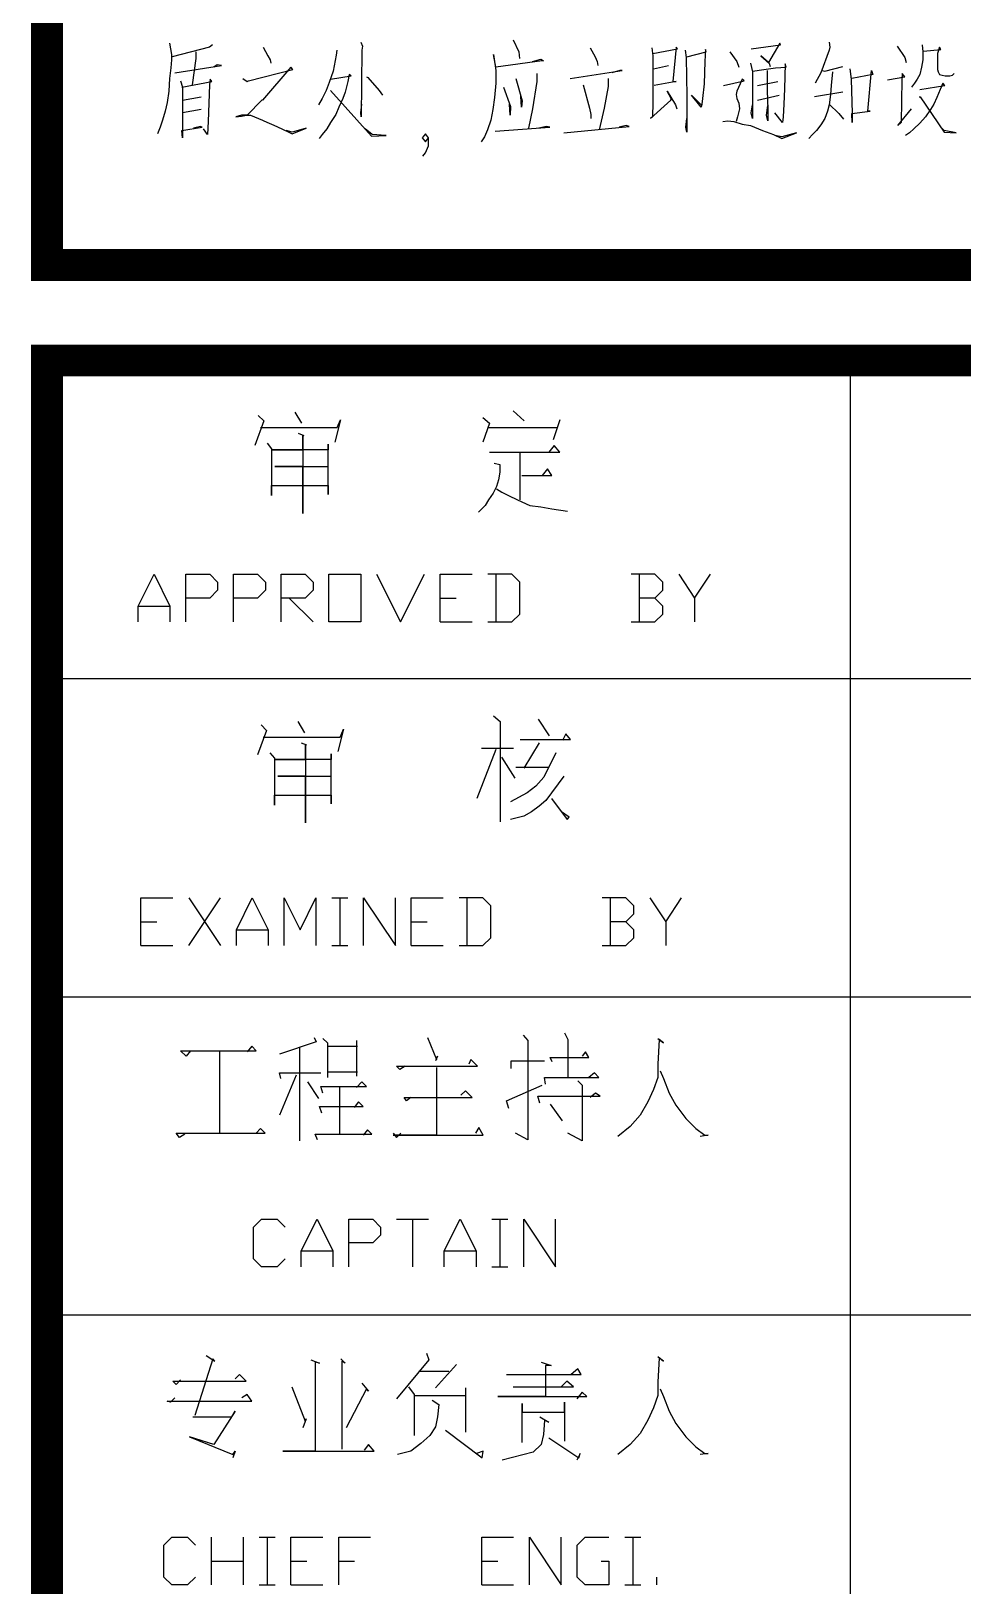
# Model space of a CAD drawing. Extents: x 39624947 to 39626627, y 3418539 to 3418836.
# Drawn here: x 39625326.61 to 39625341.26, y 3418621.47 to 3418645.91 of the extents above; entities that cross this region are included whole.
import ezdxf

# ---------------------------------------------------------------- set-up
doc = ezdxf.new("R2010")
doc.units = 0
doc.layers.get('0').update_dxf_attribs({"linetype": 'CONTINUOUS'})
doc.layers.add('PUB_TITLE', color=4, linetype='CONTINUOUS')

# ---------------------------------------------------------------- blocks, each defined once
blk = doc.blocks.new('WQEQWEDASDSA')
at = {"layer": 'PUB_TITLE'}
for p, q in [((100.2, -5091.2), (100.2, -18900)), ((833.3, -18546.2), (842.3, -18565.1)), ((293, -18551.3), (296.1, -18568.9)), ((296.1, -18568.9), (296.1, -18577.7)), ((355.5, -18557.6), (297.1, -18572.7)), ((334.4, -18565.1), (334.4, -18575.2)), ((360.6, -18553.8), (355.5, -18557.6)), ((440.2, -18557.6), (447.3, -18571.4)), ((555.1, -18570.2), (550.1, -18595.4)), ((556.1, -18562.6), (555.1, -18570.2)), ((593.4, -18550), (596.4, -18556.3)), ((595.4, -18562.6), (594.4, -18667.2)), ((596.4, -18556.3), (595.4, -18562.6)), ((802, -18568.9), (806.1, -18594.1)), ((806.1, -18589.1), (802, -18568.9)), ((842.3, -18565.1), (843.3, -18575.2)), ((954.2, -18558.8), (962.3, -18572.7)), ((1051, -18558.8), (1053, -18571.4)), ((1053, -18567.7), (1091.3, -18560.1)), ((1089.3, -18557.6), (1084.2, -18611.7)), ((1091.3, -18560.1), (1089.3, -18557.6)), ((1103.4, -18562.6), (1105.4, -18574)), ((1106.4, -18572.7), (1136.6, -18565.1)), ((1135.6, -18561.4), (1134.6, -18580.2)), ((1136.6, -18565.1), (1135.6, -18561.4)), ((1173.9, -18565.1), (1185, -18580.2)), ((1207.2, -18560.1), (1253.6, -18553.8)), ((1252.5, -18551.3), (1234.4, -18581.5)), ((1253.6, -18553.8), (1252.5, -18551.3)), ((1330.2, -18562.6), (1317, -18597.9)), ((1330.2, -18550), (1331.2, -18557.6)), ((1331.2, -18557.6), (1330.2, -18562.6)), ((1437, -18556.3), (1449.1, -18574)), ((1476.3, -18553.8), (1477.3, -18565.1)), ((1477.3, -18565.1), (1477.3, -18577.7)), ((1478.3, -18563.9), (1505.5, -18561.4)), ((1503.5, -18557.6), (1500.5, -18567.7)), ((1500.5, -18567.7), (1500.5, -18576.5)), ((1505.5, -18561.4), (1503.5, -18557.6)), ((295.1, -18590.3), (293, -18606.7)), ((296.1, -18577.7), (295.1, -18590.3)), ((301.1, -18597.9), (374.7, -18586.5)), ((334.4, -18575.2), (328.3, -18616.8)), ((367.6, -18585.3), (362.6, -18589.1)), ((374.7, -18586.5), (367.6, -18585.3)), ((417, -18610.5), (486.6, -18592.8)), ((483.5, -18589.1), (439.2, -18640.7)), ((447.3, -18571.4), (451.3, -18577.7)), ((451.3, -18577.7), (452.3, -18582.8)), ((486.6, -18592.8), (483.5, -18589.1)), ((878.6, -18579), (806.1, -18589.1)), ((806.1, -18594.1), (806.1, -18614.3)), ((863.5, -18580.2), (876.6, -18576.5)), ((876.6, -18576.5), (880.6, -18579)), ((880.6, -18579), (878.6, -18579)), ((923, -18606.7), (1004.6, -18594.1)), ((962.3, -18572.7), (965.3, -18580.2)), ((965.3, -18580.2), (966.3, -18586.5)), ((1000.6, -18594.1), (988.5, -18597.9)), ((1004.6, -18594.1), (1000.6, -18594.1)), ((1053, -18571.4), (1053, -18609.2)), ((1054, -18591.6), (1077.2, -18586.5)), ((1105.4, -18574), (1106.4, -18634.4)), ((1134.6, -18580.2), (1133.6, -18615.5)), ((1185, -18580.2), (1188, -18589.1)), ((1206.2, -18582.8), (1209.2, -18596.6)), ((1209.2, -18595.4), (1227.3, -18592.8)), ((1222.3, -18571.4), (1235.4, -18582.8)), ((1234.4, -18581.5), (1222.3, -18571.4)), ((1227.3, -18592.8), (1245.5, -18590.3)), ((1232.4, -18594.1), (1232.4, -18625.6)), ((1235.4, -18582.8), (1237.4, -18587.8)), ((1245.5, -18590.3), (1262.6, -18589.1)), ((1260.6, -18584), (1259.6, -18623.1)), ((1262.6, -18589.1), (1260.6, -18584)), ((1319.1, -18594.1), (1323.1, -18595.4)), ((1323.1, -18595.4), (1351.3, -18587.8)), ((1362.4, -18591.6), (1364.4, -18608)), ((1390.6, -18658.4), (1396.7, -18594.1)), ((1396.7, -18594.1), (1398.7, -18600.4)), ((1449.1, -18574), (1451.1, -18581.5)), ((1475.3, -18589.1), (1472.3, -18600.4)), ((1477.3, -18577.7), (1475.3, -18589.1)), ((1500.5, -18576.5), (1500.5, -18584)), ((1500.5, -18584), (1500.5, -18592.8)), ((1500.5, -18592.8), (1501.5, -18596.6)), ((293, -18606.7), (292, -18626.9)), ((310.2, -18610.5), (313.2, -18620.6)), ((312.2, -18620.6), (359.6, -18611.7)), ((355.5, -18616.8), (353.5, -18674.7)), ((356.5, -18608), (355.5, -18616.8)), ((359.6, -18611.7), (356.5, -18608)), ((407.9, -18606.7), (415, -18611.7)), ((415, -18611.7), (417, -18610.5)), ((544, -18613), (539, -18625.6)), ((550.1, -18595.4), (544, -18613)), ((546, -18608), (578.3, -18602.9)), ((573.2, -18611.7), (569.2, -18628.1)), ((575.3, -18600.4), (573.2, -18611.7)), ((578.3, -18602.9), (575.3, -18600.4)), ((602.5, -18604.2), (604.5, -18605.4)), ((604.5, -18605.4), (622.6, -18625.6)), ((806.1, -18614.3), (804, -18636.9)), ((837.3, -18606.7), (847.4, -18642)), ((870.6, -18611.7), (863.5, -18654.6)), ((870.6, -18599.1), (870.6, -18611.7)), ((943.1, -18616.8), (953.2, -18653.3)), ((982.4, -18619.3), (976.4, -18653.3)), ((982.4, -18606.7), (982.4, -18619.3)), ((1053, -18609.2), (1053, -18640.7)), ((1089.3, -18611.7), (1055, -18618)), ((1084.2, -18611.7), (1089.3, -18611.7)), ((1133.6, -18615.5), (1130.6, -18638.2)), ((1163.9, -18618), (1196.1, -18610.5)), ((1190.1, -18615.5), (1185, -18626.9)), ((1193.1, -18608), (1190.1, -18615.5)), ((1196.1, -18610.5), (1193.1, -18608)), ((1209.2, -18596.6), (1209.2, -18653.3)), ((1217.3, -18618), (1249.5, -18611.7)), ((1317, -18597.9), (1308, -18614.3)), ((1333.2, -18618), (1332.2, -18631.9)), ((1335.2, -18596.6), (1333.2, -18618)), ((1364.4, -18608), (1366.4, -18662.1)), ((1398.7, -18600.4), (1365.4, -18606.7)), ((1421.9, -18609.2), (1449.1, -18604.2)), ((1444, -18609.2), (1443, -18676)), ((1445, -18599.1), (1444, -18609.2)), ((1449.1, -18604.2), (1445, -18599.1)), ((1464.2, -18614.3), (1459.2, -18620.6)), ((1468.2, -18608), (1464.2, -18614.3)), ((1472.3, -18600.4), (1468.2, -18608)), ((1472.3, -18624.3), (1511.6, -18618)), ((1501.5, -18596.6), (1503.5, -18600.4)), ((1503.5, -18600.4), (1507.5, -18601.7)), ((1508.5, -18614.3), (1504.5, -18624.3)), ((1507.5, -18601.7), (1512.6, -18602.9)), ((1511.6, -18618), (1508.5, -18614.3)), ((1512.6, -18602.9), (1519.6, -18602.9)), ((1519.6, -18602.9), (1523.7, -18601.7)), ((1523.7, -18601.7), (1526.7, -18599.1)), ((292, -18626.9), (289, -18644.5)), ((313.2, -18620.6), (313.2, -18699.9)), ((313.2, -18640.7), (342.4, -18635.7)), ((438.2, -18640.7), (415, -18664.7)), ((439.2, -18640.7), (438.2, -18640.7)), ((532.9, -18638.2), (526.9, -18648.3)), ((539, -18625.6), (532.9, -18638.2)), ((546, -18625.6), (610.5, -18697.4)), ((565.2, -18638.2), (559.1, -18652.1)), ((569.2, -18628.1), (565.2, -18638.2)), ((622.6, -18625.6), (627.7, -18633.2)), ((804, -18636.9), (801, -18655.8)), ((818.2, -18620.6), (829.2, -18650.8)), ((846.4, -18652.1), (845.4, -18634.4)), ((847.4, -18642), (846.4, -18652.1)), ((1049, -18669.7), (1081.2, -18640.7)), ((1053, -18640.7), (1053, -18644.5)), ((1075.2, -18626.9), (1088.3, -18648.3)), ((1082.2, -18639.5), (1075.2, -18626.9)), ((1081.2, -18640.7), (1082.2, -18639.5)), ((1106.4, -18634.4), (1106.4, -18638.2)), ((1106.4, -18638.2), (1106.4, -18691.1)), ((1113.5, -18633.2), (1128.6, -18648.3)), ((1128.6, -18652.1), (1113.5, -18633.2)), ((1130.6, -18638.2), (1129.6, -18647)), ((1185, -18626.9), (1184, -18631.9)), ((1184, -18631.9), (1185, -18638.2)), ((1185, -18638.2), (1188, -18645.8)), ((1217.3, -18640.7), (1251.5, -18633.2)), ((1232.4, -18625.6), (1233.4, -18655.8)), ((1259.6, -18623.1), (1258.6, -18647)), ((1351.3, -18628.1), (1307, -18635.7)), ((1332.2, -18631.9), (1330.2, -18648.3)), ((1471.3, -18635.7), (1473.3, -18635.7)), ((1473.3, -18635.7), (1510.6, -18691.1)), ((1499.5, -18636.9), (1494.4, -18647)), ((1504.5, -18624.3), (1499.5, -18636.9)), ((286, -18658.4), (282, -18672.2)), ((289, -18644.5), (286, -18658.4)), ((342.4, -18655.8), (313.2, -18660.9)), ((405.9, -18664.7), (396.9, -18667.2)), ((396.9, -18667.2), (405.9, -18665.9)), ((405.9, -18665.9), (414, -18664.7)), ((415, -18664.7), (405.9, -18664.7)), ((414, -18664.7), (420, -18664.7)), ((420, -18664.7), (439.2, -18672.2)), ((554.1, -18663.4), (546, -18676)), ((559.1, -18652.1), (554.1, -18663.4)), ((593.4, -18660.9), (595.4, -18647)), ((594.4, -18667.2), (593.4, -18660.9)), ((801, -18655.8), (798, -18672.2)), ((828.2, -18664.7), (827.2, -18647)), ((829.2, -18650.8), (828.2, -18664.7)), ((863.5, -18654.6), (857.5, -18684.8)), ((953.2, -18653.3), (955.2, -18663.4)), ((955.2, -18663.4), (955.2, -18669.7)), ((976.4, -18653.3), (968.3, -18687.3)), ((1052, -18667.2), (1049, -18669.7)), ((1053, -18644.5), (1052, -18667.2)), ((1088.3, -18648.3), (1090.3, -18654.6)), ((1129.6, -18647), (1128.6, -18652.1)), ((1186, -18667.2), (1184, -18674.7)), ((1189, -18654.6), (1186, -18667.2)), ((1188, -18645.8), (1189, -18654.6)), ((1207.2, -18660.9), (1209.2, -18648.3)), ((1209.2, -18669.7), (1207.2, -18660.9)), ((1209.2, -18653.3), (1209.2, -18669.7)), ((1231.4, -18664.7), (1233.4, -18649.5)), ((1233.4, -18673.5), (1231.4, -18664.7)), ((1233.4, -18655.8), (1233.4, -18657.1)), ((1233.4, -18657.1), (1233.4, -18673.5)), ((1256.6, -18676), (1244.5, -18660.9)), ((1257.6, -18667.2), (1256.6, -18676)), ((1258.6, -18647), (1257.6, -18667.2)), ((1327.1, -18658.4), (1323.1, -18669.7)), ((1330.2, -18648.3), (1327.1, -18658.4)), ((1330.2, -18647), (1345.3, -18662.1)), ((1345.3, -18662.1), (1352.3, -18671)), ((1365.4, -18662.1), (1394.7, -18658.4)), ((1366.4, -18676), (1365.4, -18662.1)), ((1366.4, -18662.1), (1366.4, -18676)), ((1394.7, -18658.4), (1390.6, -18658.4)), ((1438, -18681), (1459.2, -18654.6)), ((1481.3, -18667.2), (1472.3, -18677.3)), ((1489.4, -18655.8), (1481.3, -18667.2)), ((1494.4, -18647), (1489.4, -18655.8)), ((277.9, -18683.6), (273.9, -18693.6)), ((282, -18672.2), (277.9, -18683.6)), ((312.2, -18688.6), (344.4, -18683.6)), ((313.2, -18699.9), (312.2, -18688.6)), ((341.4, -18682.3), (330.3, -18684.8)), ((344.4, -18683.6), (341.4, -18682.3)), ((352.5, -18694.9), (346.5, -18686.1)), ((353.5, -18674.7), (352.5, -18694.9)), ((439.2, -18672.2), (441.2, -18673.5)), ((441.2, -18673.5), (461.4, -18682.3)), ((461.4, -18682.3), (480.5, -18691.1)), ((485.6, -18691.1), (476.5, -18688.6)), ((480.5, -18691.1), (485.6, -18693.6)), ((507.7, -18684.8), (485.6, -18691.1)), ((485.6, -18693.6), (507.7, -18684.8)), ((540, -18686.1), (532.9, -18694.9)), ((546, -18676), (540, -18686.1)), ((611.5, -18694.9), (600.4, -18686.1)), ((793, -18687.3), (787.9, -18698.7)), ((798, -18672.2), (793, -18687.3)), ((805, -18689.9), (890.7, -18683.6)), ((885.7, -18682.3), (873.6, -18684.8)), ((890.7, -18683.6), (885.7, -18682.3)), ((912.9, -18692.4), (1015.7, -18682.3)), ((1010.7, -18681), (999.6, -18683.6)), ((1015.7, -18682.3), (1010.7, -18681)), ((1104.4, -18683.6), (1106.4, -18669.7)), ((1106.4, -18691.1), (1104.4, -18683.6)), ((1162.8, -18674.7), (1170.9, -18673.5)), ((1170.9, -18673.5), (1180, -18674.7)), ((1180, -18674.7), (1193.1, -18678.5)), ((1193.1, -18678.5), (1206.2, -18681)), ((1206.2, -18681), (1225.3, -18688.6)), ((1225.3, -18688.6), (1242.5, -18694.9)), ((1278.7, -18692.4), (1255.6, -18698.7)), ((1255.6, -18701.2), (1278.7, -18692.4)), ((1310, -18688.6), (1303.9, -18694.9)), ((1317, -18679.8), (1310, -18688.6)), ((1323.1, -18669.7), (1317, -18679.8)), ((1443, -18676), (1438, -18681)), ((1456.1, -18692.4), (1450.1, -18696.2)), ((1463.2, -18686.1), (1456.1, -18692.4)), ((1472.3, -18677.3), (1463.2, -18686.1)), ((1510.6, -18688.6), (1505.5, -18683.6)), ((1529.7, -18692.4), (1510.6, -18688.6)), ((1510.6, -18691.1), (1529.7, -18692.4)), ((532.9, -18694.9), (527.9, -18701.2)), ((610.5, -18697.4), (633.7, -18696.2)), ((632.7, -18696.2), (611.5, -18694.9)), ((633.7, -18696.2), (632.7, -18696.2)), ((695.2, -18693.6), (690.2, -18699.9)), ((690.2, -18699.9), (695.2, -18706.2)), ((700.2, -18699.9), (695.2, -18693.6)), ((695.2, -18706.2), (700.2, -18699.9)), ((695.2, -18723.9), (700.2, -18712.5)), ((700.2, -18712.5), (700.2, -18699.9)), ((787.9, -18698.7), (782.9, -18706.2)), ((1242.5, -18694.9), (1255.6, -18701.2)), ((1255.6, -18698.7), (1244.5, -18696.2)), ((1303.9, -18694.9), (1297.9, -18701.2)), ((691.2, -18728.9), (695.2, -18723.9)), ((100.2, -18900), (3600.2, -18900)), ((100.2, -19050), (3600.2, -19050)), ((100.2, -22550), (100.2, -19050)), ((1363.1, -19050), (1363.1, -22539.8)), ((490, -19131.1), (500.5, -19148.6)), ((833, -19129.3), (850.5, -19145.1)), ((441, -19145.1), (427, -19183.6)), ((432.2, -19136.3), (441, -19145.1)), ((435.7, -19155.6), (556.5, -19155.6)), ((561.7, -19143.3), (553, -19178.3)), ((556.5, -19155.6), (561.7, -19143.3)), ((785.7, -19139.8), (796.2, -19148.6)), ((796.2, -19148.6), (785.7, -19178.3)), ((792.7, -19155.6), (903, -19155.6)), ((906.5, -19143.3), (896, -19174.8)), ((446.2, -19180.1), (453.2, -19188.8)), ((495.2, -19164.3), (504, -19167.8)), ((502.2, -19167.8), (502.2, -19290.3)), ((502.2, -19190.6), (502.2, -19167.8)), ((453.2, -19188.8), (453.2, -19262.3)), ((455, -19190.6), (502.2, -19190.6)), ((542.5, -19190.6), (455, -19190.6)), ((542.5, -19181.8), (542.5, -19190.6)), ((542.5, -19260.6), (542.5, -19181.8)), ((796.2, -19194.1), (906.5, -19194.1)), ((843.5, -19195.8), (843.5, -19269.3)), ((897.7, -19183.6), (889, -19194.1)), ((906.5, -19194.1), (897.7, -19183.6)), ((458.5, -19216.8), (542.5, -19216.8)), ((502.2, -19216.8), (458.5, -19216.8)), ((502.2, -19290.3), (502.2, -19216.8)), ((803.2, -19211.6), (812, -19213.3)), ((812, -19225.6), (810.2, -19237.8)), ((812, -19213.3), (812, -19225.6)), ((887.2, -19220.3), (878.5, -19230.8)), ((894.2, -19230.8), (887.2, -19220.3)), ((453.2, -19246.6), (542.5, -19246.6)), ((453.2, -19262.3), (453.2, -19246.6)), ((542.5, -19246.6), (542.5, -19260.6)), ((806.7, -19248.3), (801.5, -19258.8)), ((810.2, -19237.8), (806.7, -19248.3)), ((806.7, -19251.8), (815.5, -19257.1)), ((847, -19230.8), (894.2, -19230.8)), ((789.2, -19278.1), (778.7, -19288.6)), ((794.5, -19269.3), (789.2, -19278.1)), ((801.5, -19258.8), (794.5, -19269.3)), ((815.5, -19257.1), (826, -19262.3)), ((826, -19262.3), (840, -19269.3)), ((840, -19269.3), (859.2, -19278.1)), ((859.2, -19278.1), (876.7, -19279.8)), ((876.7, -19279.8), (894.2, -19283.3)), ((894.2, -19283.3), (918.7, -19286.8)), ((243.5, -19436), (268.5, -19386)), ((268.5, -19386), (293.5, -19436)), ((318.5, -19386), (356, -19386)), ((318.5, -19461), (318.5, -19386)), ((356, -19386), (368.5, -19398.5)), ((368.5, -19398.5), (368.5, -19411)), ((393.5, -19386), (431, -19386)), ((393.5, -19461), (393.5, -19386)), ((431, -19386), (443.5, -19398.5)), ((443.5, -19398.5), (443.5, -19411)), ((468.5, -19386), (506, -19386)), ((468.5, -19461), (468.5, -19386)), ((506, -19386), (518.5, -19398.5)), ((518.5, -19398.5), (518.5, -19411)), ((543.5, -19386), (593.5, -19386)), ((543.5, -19461), (543.5, -19386)), ((593.5, -19386), (593.5, -19461)), ((618.5, -19386), (656, -19461)), ((656, -19461), (693.5, -19386)), ((718.5, -19386), (768.5, -19386)), ((718.5, -19461), (718.5, -19386)), ((831, -19386), (793.5, -19386)), ((806, -19386), (806, -19461)), ((843.5, -19398.5), (831, -19386)), ((843.5, -19448.5), (843.5, -19398.5)), ((1056, -19386), (1018.5, -19386)), ((1031, -19386), (1031, -19461)), ((1068.5, -19398.5), (1056, -19386)), ((1068.5, -19411), (1068.5, -19398.5)), ((1093.5, -19386), (1118.5, -19423.5)), ((1118.5, -19423.5), (1143.5, -19386)), ((356, -19423.5), (318.5, -19423.5)), ((368.5, -19411), (356, -19423.5)), ((431, -19423.5), (393.5, -19423.5)), ((443.5, -19411), (431, -19423.5)), ((506, -19423.5), (468.5, -19423.5)), ((481, -19423.5), (518.5, -19461)), ((518.5, -19411), (506, -19423.5)), ((718.5, -19423.5), (743.5, -19423.5)), ((1056, -19423.5), (1031, -19423.5)), ((1056, -19423.5), (1068.5, -19411)), ((1068.5, -19436), (1056, -19423.5)), ((1118.5, -19423.5), (1118.5, -19461)), ((243.5, -19436), (293.5, -19436)), ((243.5, -19461), (243.5, -19436)), ((293.5, -19436), (293.5, -19461)), ((831, -19461), (843.5, -19448.5)), ((1056, -19461), (1068.5, -19448.5)), ((1068.5, -19448.5), (1068.5, -19436)), ((593.5, -19461), (543.5, -19461)), ((718.5, -19461), (768.5, -19461)), ((793.5, -19461), (831, -19461)), ((1018.5, -19461), (1056, -19461)), ((100.2, -19550), (3600.2, -19550)), ((494.4, -19617.5), (504.9, -19635)), ((802.4, -19608.7), (812.9, -19617.5)), ((812.9, -19617.5), (812.9, -19775)), ((872.4, -19614), (889.9, -19640.2)), ((445.4, -19631.5), (431.4, -19670)), ((436.7, -19622.7), (445.4, -19631.5)), ((440.2, -19642), (560.9, -19642)), ((566.2, -19629.7), (557.4, -19664.7)), ((560.9, -19642), (566.2, -19629.7)), ((844.4, -19645.5), (923.2, -19645.5)), ((916.2, -19636.7), (910.9, -19647.2)), ((923.2, -19645.5), (916.2, -19636.7)), ((450.7, -19666.5), (457.7, -19675.2)), ((499.7, -19650.7), (508.4, -19654.2)), ((506.7, -19654.2), (506.7, -19776.7)), ((506.7, -19677), (506.7, -19654.2)), ((546.9, -19668.2), (546.9, -19677)), ((546.9, -19747), (546.9, -19668.2)), ((805.9, -19661.2), (776.2, -19738.2)), ((783.2, -19659.5), (833.9, -19659.5)), ((874.2, -19650.7), (849.7, -19691)), ((900.4, -19666.5), (881.2, -19705)), ((457.7, -19675.2), (457.7, -19748.7)), ((459.4, -19677), (506.7, -19677)), ((546.9, -19677), (459.4, -19677)), ((814.7, -19673.5), (835.7, -19706.7)), ((837.4, -19689.2), (888.2, -19689.2)), ((462.9, -19703.2), (546.9, -19703.2)), ((506.7, -19703.2), (462.9, -19703.2)), ((506.7, -19776.7), (506.7, -19703.2)), ((868.9, -19719), (854.9, -19729.5)), ((881.2, -19705), (868.9, -19719)), ((912.7, -19703.2), (884.7, -19741.7)), ((457.7, -19733), (546.9, -19733)), ((457.7, -19748.7), (457.7, -19733)), ((546.9, -19733), (546.9, -19747)), ((854.9, -19729.5), (828.7, -19743.5)), ((884.7, -19741.7), (874.2, -19750.5)), ((893.4, -19738.2), (917.9, -19771.5)), ((849.7, -19766.2), (828.7, -19771.5)), ((861.9, -19759.2), (849.7, -19766.2)), ((874.2, -19750.5), (861.9, -19759.2)), ((921.4, -19768), (909.2, -19759.2)), ((917.9, -19771.5), (921.4, -19768)), ((248, -19894.7), (298, -19894.7)), ((248, -19969.7), (248, -19894.7)), ((323, -19894.7), (373, -19969.7)), ((323, -19969.7), (373, -19894.7)), ((398, -19944.7), (423, -19894.7)), ((423, -19894.7), (448, -19944.7)), ((473, -19894.7), (498, -19944.7)), ((473, -19969.7), (473, -19894.7)), ((498, -19944.7), (523, -19894.7)), ((523, -19894.7), (523, -19969.7)), ((548, -19894.7), (573, -19894.7)), ((560.5, -19894.7), (560.5, -19969.7)), ((598, -19894.7), (648, -19969.7)), ((598, -19969.7), (598, -19894.7)), ((648, -19969.7), (648, -19894.7)), ((673, -19894.7), (723, -19894.7)), ((673, -19969.7), (673, -19894.7)), ((785.5, -19894.7), (748, -19894.7)), ((760.5, -19894.7), (760.5, -19969.7)), ((798, -19907.2), (785.5, -19894.7)), ((798, -19957.2), (798, -19907.2)), ((1010.5, -19894.7), (973, -19894.7)), ((985.5, -19894.7), (985.5, -19969.7)), ((1023, -19907.2), (1010.5, -19894.7)), ((1023, -19919.7), (1023, -19907.2)), ((1048, -19894.7), (1073, -19932.2)), ((1073, -19932.2), (1098, -19894.7)), ((248, -19932.2), (273, -19932.2)), ((673, -19932.2), (698, -19932.2)), ((1010.5, -19932.2), (985.5, -19932.2)), ((1010.5, -19932.2), (1023, -19919.7)), ((1023, -19944.7), (1010.5, -19932.2)), ((1073, -19932.2), (1073, -19969.7)), ((398, -19944.7), (448, -19944.7)), ((398, -19969.7), (398, -19944.7)), ((448, -19944.7), (448, -19969.7)), ((785.5, -19969.7), (798, -19957.2)), ((1010.5, -19969.7), (1023, -19957.2)), ((1023, -19957.2), (1023, -19944.7)), ((248, -19969.7), (298, -19969.7)), ((548, -19969.7), (573, -19969.7)), ((673, -19969.7), (723, -19969.7)), ((748, -19969.7), (785.5, -19969.7)), ((973, -19969.7), (1010.5, -19969.7)), ((100.2, -20050), (3600.2, -20050)), ((849.1, -20110.3), (856.1, -20119)), ((913.8, -20106.8), (919.1, -20117.3)), ((310.1, -20134.8), (429.1, -20134.8)), ((318.8, -20143.5), (310.1, -20134.8)), ((325.8, -20134.8), (318.8, -20143.5)), ((371.3, -20134.8), (371.3, -20264.3)), ((422.1, -20127.8), (415.1, -20136.5)), ((429.1, -20134.8), (422.1, -20127.8)), ((523.6, -20120.8), (465.8, -20140)), ((497.3, -20129.5), (497.3, -20276.5)), ((520.1, -20113.8), (523.6, -20120.8)), ((534.1, -20115.5), (541.1, -20122.5)), ((541.1, -20122.5), (541.1, -20176.8)), ((541.1, -20127.8), (588.3, -20127.8)), ((586.6, -20119), (586.6, -20175)), ((698.6, -20113.8), (712.6, -20148.8)), ((856.1, -20119), (856.1, -20274.8)), ((919.1, -20117.3), (919.1, -20176.8)), ((1060.8, -20115.5), (1069.6, -20122.5)), ((1062.6, -20117.3), (1060.8, -20155.8)), ((1069.6, -20122.5), (1062.6, -20117.3)), ((371.3, -20136.5), (371.3, -20264.3)), ((714.3, -20143.5), (710.8, -20150.5)), ((712.6, -20148.8), (714.3, -20143.5)), ((766.8, -20148.8), (763.3, -20155.8)), ((777.3, -20159.3), (766.8, -20148.8)), ((829.8, -20150.5), (882.3, -20150.5)), ((829.8, -20162.8), (829.8, -20150.5)), ((891.1, -20145.3), (952.3, -20145.3)), ((894.6, -20152.3), (891.1, -20145.3)), ((947.1, -20136.5), (941.8, -20143.5)), ((952.3, -20145.3), (947.1, -20136.5)), ((1060.8, -20155.8), (1060.8, -20176.8)), ((465.8, -20169.8), (530.6, -20169.8)), ((467.6, -20178.5), (465.8, -20169.8)), ((492.1, -20173.3), (465.8, -20236.3)), ((542.8, -20168), (588.3, -20168)), ((649.6, -20159.3), (777.3, -20159.3)), ((654.8, -20164.5), (649.6, -20159.3)), ((663.6, -20159.3), (654.8, -20164.5)), ((712.6, -20161), (712.6, -20267.8)), ((882.3, -20176.8), (968.1, -20176.8)), ((884.1, -20187.3), (882.3, -20176.8)), ((934.8, -20182), (941.8, -20189)), ((961.1, -20169.8), (952.3, -20176.8)), ((968.1, -20176.8), (961.1, -20169.8)), ((1060.8, -20176.8), (1053.8, -20196)), ((1064.3, -20166.3), (1069.6, -20178.5)), ((1069.6, -20178.5), (1078.3, -20201.3)), ((509.6, -20183.8), (527.1, -20210)), ((530.6, -20190.8), (602.3, -20190.8)), ((534.1, -20201.3), (530.6, -20190.8)), ((560.3, -20192.5), (560.3, -20266)), ((595.3, -20183.8), (586.6, -20192.5)), ((602.3, -20190.8), (595.3, -20183.8)), ((758.1, -20197.8), (751.1, -20204.8)), ((768.6, -20208.3), (758.1, -20197.8)), ((822.8, -20213.5), (878.8, -20189)), ((871.8, -20206.5), (969.8, -20206.5)), ((875.3, -20217), (871.8, -20206.5)), ((941.8, -20189), (941.8, -20276.5)), ((962.8, -20201.3), (954.1, -20208.3)), ((969.8, -20206.5), (962.8, -20201.3)), ((1053.8, -20196), (1045.1, -20215.3)), ((1078.3, -20201.3), (1088.8, -20220.5)), ((528.8, -20222.3), (597.1, -20222.3)), ((532.3, -20232.8), (528.8, -20222.3)), ((590.1, -20215.3), (583.1, -20224)), ((597.1, -20222.3), (590.1, -20215.3)), ((661.8, -20208.3), (768.6, -20208.3)), ((665.3, -20213.5), (661.8, -20208.3)), ((672.3, -20208.3), (665.3, -20213.5)), ((826.3, -20225.8), (822.8, -20213.5)), ((891.1, -20218.8), (910.3, -20245)), ((1045.1, -20215.3), (1032.8, -20236.3)), ((1088.8, -20220.5), (1104.6, -20241.5)), ((779.1, -20255.5), (773.8, -20264.3)), ((786.1, -20267.8), (779.1, -20255.5)), ((1017.1, -20253.8), (997.8, -20269.5)), ((1032.8, -20236.3), (1017.1, -20253.8)), ((1104.6, -20241.5), (1120.3, -20257.3)), ((303.1, -20264.3), (443.1, -20264.3)), ((308.3, -20271.3), (303.1, -20264.3)), ((317.1, -20266), (308.3, -20271.3)), ((436.1, -20257.3), (429.1, -20264.3)), ((443.1, -20264.3), (436.1, -20257.3)), ((521.8, -20266), (611.1, -20266)), ((525.3, -20274.8), (521.8, -20266)), ((604.1, -20259), (597.1, -20267.8)), ((611.1, -20266), (604.1, -20259)), ((644.3, -20264.3), (649.6, -20271.3)), ((644.3, -20267.8), (786.1, -20267.8)), ((712.6, -20267.8), (644.3, -20267.8)), ((649.6, -20271.3), (656.6, -20264.3)), ((856.1, -20274.8), (836.8, -20264.3)), ((941.8, -20276.5), (919.1, -20264.3)), ((1120.3, -20257.3), (1134.3, -20267.8)), ((1139.6, -20267.8), (1127.3, -20269.5)), ((1134.3, -20267.8), (1139.6, -20267.8)), ((424.8, -20412), (437.3, -20399.5)), ((437.3, -20399.5), (462.3, -20399.5)), ((462.3, -20399.5), (474.8, -20412)), ((499.8, -20449.5), (524.8, -20399.5)), ((524.8, -20399.5), (549.8, -20449.5)), ((574.8, -20399.5), (612.3, -20399.5)), ((574.8, -20474.5), (574.8, -20399.5)), ((612.3, -20399.5), (624.8, -20412)), ((649.8, -20399.5), (699.8, -20399.5)), ((674.8, -20399.5), (674.8, -20474.5)), ((724.8, -20449.5), (749.8, -20399.5)), ((749.8, -20399.5), (774.8, -20449.5)), ((799.8, -20399.5), (824.8, -20399.5)), ((812.3, -20399.5), (812.3, -20474.5)), ((849.8, -20399.5), (899.8, -20474.5)), ((849.8, -20474.5), (849.8, -20399.5)), ((899.8, -20474.5), (899.8, -20399.5)), ((424.8, -20462), (424.8, -20412)), ((624.8, -20424.5), (612.3, -20437)), ((624.8, -20412), (624.8, -20424.5)), ((499.8, -20449.5), (549.8, -20449.5)), ((499.8, -20474.5), (499.8, -20449.5)), ((549.8, -20449.5), (549.8, -20474.5)), ((612.3, -20437), (574.8, -20437)), ((724.8, -20449.5), (774.8, -20449.5)), ((724.8, -20474.5), (724.8, -20449.5)), ((774.8, -20449.5), (774.8, -20474.5)), ((437.3, -20474.5), (424.8, -20462)), ((462.3, -20474.5), (437.3, -20474.5)), ((474.8, -20462), (462.3, -20474.5)), ((799.8, -20474.5), (824.8, -20474.5)), ((100.2, -20550), (3600.2, -20550)), ((360.8, -20619), (332.8, -20708.3)), ((350.3, -20613.8), (364.3, -20622.5)), ((364.3, -20622.5), (360.8, -20619)), ((514.8, -20620.8), (528.8, -20626)), ((562.1, -20619), (569.1, -20626)), ((563.8, -20622.5), (563.8, -20760.8)), ((569.1, -20626), (563.8, -20622.5)), ((700.3, -20620.8), (649.6, -20682)), ((696.8, -20610.3), (700.3, -20620.8)), ((1060.8, -20615.5), (1069.6, -20622.5)), ((1062.6, -20617.3), (1060.8, -20655.8)), ((1069.6, -20622.5), (1062.6, -20617.3)), ((402.8, -20643.5), (395.8, -20650.5)), ((413.3, -20654), (402.8, -20643.5)), ((521.8, -20624.3), (521.8, -20764.3)), ((528.8, -20626), (521.8, -20624.3)), ((684.6, -20638.3), (731.8, -20638.3)), ((744.1, -20627.8), (710.8, -20664.5)), ((822.8, -20643.5), (940.1, -20643.5)), ((877.1, -20624.3), (892.8, -20629.5)), ((884.1, -20629.5), (884.1, -20678.5)), ((892.8, -20629.5), (884.1, -20629.5)), ((934.8, -20634.8), (924.3, -20643.5)), ((940.1, -20643.5), (934.8, -20634.8)), ((297.8, -20654), (413.3, -20654)), ((303.1, -20659.3), (297.8, -20654)), ((310.1, -20652.3), (303.1, -20659.3)), ((485.1, -20662.8), (506.1, -20717)), ((602.3, -20666.3), (570.8, -20727.5)), ((595.3, -20657.5), (605.8, -20669.8)), ((605.8, -20669.8), (602.3, -20666.3)), ((668.8, -20662.8), (677.6, -20675)), ((758.1, -20664.5), (758.1, -20734.5)), ((833.3, -20662.8), (927.8, -20662.8)), ((917.3, -20654), (908.6, -20662.8)), ((927.8, -20662.8), (917.3, -20654)), ((941.8, -20671.5), (933.1, -20682)), ((948.8, -20678.5), (941.8, -20671.5)), ((1060.8, -20655.8), (1060.8, -20676.8)), ((1064.3, -20666.3), (1069.6, -20678.5)), ((289.1, -20685.5), (422.1, -20685.5)), ((294.3, -20687.3), (289.1, -20685.5)), ((301.3, -20680.3), (294.3, -20687.3)), ((415.1, -20675), (406.3, -20680.3)), ((422.1, -20685.5), (415.1, -20675)), ((677.6, -20675), (677.6, -20739.8)), ((679.3, -20676.8), (758.1, -20676.8)), ((705.6, -20683.8), (716.1, -20690.8)), ((716.1, -20690.8), (714.3, -20710)), ((808.8, -20678.5), (948.8, -20678.5)), ((884.1, -20678.5), (808.8, -20678.5)), ((847.3, -20689), (847.3, -20703)), ((847.3, -20750.3), (847.3, -20689)), ((913.8, -20687.3), (913.8, -20748.5)), ((913.8, -20703), (913.8, -20687.3)), ((1053.8, -20696), (1045.1, -20715.3)), ((1060.8, -20676.8), (1053.8, -20696)), ((1069.6, -20678.5), (1078.3, -20701.3)), ((329.3, -20710), (390.6, -20710)), ((395.8, -20701.3), (362.6, -20753.8)), ((390.6, -20710), (395.8, -20701.3)), ((507.8, -20713.5), (502.6, -20727.5)), ((506.1, -20717), (507.8, -20713.5)), ((714.3, -20710), (710.8, -20725.8)), ((847.3, -20703), (913.8, -20703)), ((875.3, -20710), (889.3, -20718.8)), ((882.3, -20715.3), (880.6, -20738)), ((889.3, -20718.8), (882.3, -20715.3)), ((1045.1, -20715.3), (1032.8, -20736.3)), ((1078.3, -20701.3), (1088.8, -20720.5)), ((1088.8, -20720.5), (1104.6, -20741.5)), ((324.1, -20741.5), (392.3, -20769.5)), ((362.6, -20753.8), (324.1, -20741.5)), ((702.1, -20739.8), (688.1, -20752)), ((710.8, -20725.8), (702.1, -20739.8)), ((726.6, -20731), (784.3, -20774.8)), ((880.6, -20738), (877.1, -20753.8)), ((889.3, -20743.3), (936.6, -20774.8)), ((1032.8, -20736.3), (1017.1, -20753.8)), ((1104.6, -20741.5), (1120.3, -20757.3)), ((395.8, -20764.3), (392.3, -20774.8)), ((392.3, -20769.5), (395.8, -20764.3)), ((471.1, -20764.3), (614.6, -20764.3)), ((521.8, -20764.3), (471.1, -20764.3)), ((605.8, -20753.8), (598.8, -20762.5)), ((614.6, -20764.3), (605.8, -20753.8)), ((672.3, -20764.3), (651.3, -20769.5)), ((688.1, -20752), (672.3, -20764.3)), ((786.1, -20764.3), (775.6, -20767.8)), ((784.3, -20774.8), (786.1, -20764.3)), ((864.8, -20766), (815.8, -20778.3)), ((877.1, -20753.8), (864.8, -20766)), ((938.3, -20767.8), (933.1, -20778.3)), ((936.6, -20774.8), (938.3, -20767.8)), ((1017.1, -20753.8), (997.8, -20769.5)), ((1120.3, -20757.3), (1134.3, -20767.8)), ((1139.6, -20767.8), (1127.3, -20769.5)), ((1134.3, -20767.8), (1139.6, -20767.8)), ((283.8, -20912), (296.3, -20899.5)), ((283.8, -20962), (283.8, -20912)), ((296.3, -20899.5), (321.3, -20899.5)), ((321.3, -20899.5), (333.8, -20912)), ((358.8, -20974.5), (358.8, -20899.5)), ((408.8, -20899.5), (408.8, -20974.5)), ((433.8, -20899.5), (458.8, -20899.5)), ((446.3, -20899.5), (446.3, -20974.5)), ((483.8, -20899.5), (533.8, -20899.5)), ((483.8, -20974.5), (483.8, -20899.5)), ((558.8, -20899.5), (608.8, -20899.5)), ((558.8, -20974.5), (558.8, -20899.5)), ((783.8, -20899.5), (833.8, -20899.5)), ((783.8, -20974.5), (783.8, -20899.5)), ((858.8, -20899.5), (908.8, -20974.5)), ((858.8, -20974.5), (858.8, -20899.5)), ((908.8, -20974.5), (908.8, -20899.5)), ((933.8, -20912), (946.3, -20899.5)), ((933.8, -20962), (933.8, -20912)), ((946.3, -20899.5), (983.8, -20899.5)), ((1008.8, -20899.5), (1033.8, -20899.5)), ((1021.3, -20899.5), (1021.3, -20974.5)), ((358.8, -20937), (408.8, -20937)), ((483.8, -20937), (508.8, -20937)), ((558.8, -20937), (583.8, -20937)), ((783.8, -20937), (808.8, -20937)), ((971.3, -20937), (983.8, -20937)), ((983.8, -20937), (983.8, -20974.5)), ((296.3, -20974.5), (283.8, -20962)), ((333.8, -20962), (321.3, -20974.5)), ((946.3, -20974.5), (933.8, -20962)), ((1058.8, -20974.5), (1058.8, -20962)), ((321.3, -20974.5), (296.3, -20974.5)), ((433.8, -20974.5), (458.8, -20974.5)), ((483.8, -20974.5), (533.8, -20974.5)), ((783.8, -20974.5), (833.8, -20974.5)), ((983.8, -20974.5), (946.3, -20974.5)), ((1008.8, -20974.5), (1033.8, -20974.5))]:
    blk.add_line(p, q, dxfattribs=at)
at = {"layer": 'PUB_TITLE', "const_width": 50, "elevation": 4.1}
blk.add_lwpolyline([(3600.2, -5091.2), (100.2, -5091.2), (100.2, -18900), (3600.2, -18900)], dxfattribs=at)
at = {"layer": 'PUB_TITLE', "const_width": 50}
blk.add_lwpolyline([(3600.2, -19050), (100.2, -19050), (100.2, -22550), (3600.2, -22550)], dxfattribs=at)

msp = doc.modelspace()

# ---------------------------------------------------------------- block references
at = {"color": 0, "xscale": 0.01, "yscale": 0.01, "zscale": 0.01}
msp.add_blockref('WQEQWEDASDSA', (39625325.86, 3418831.229), dxfattribs=at)

doc.saveas('drawing.dxf')
